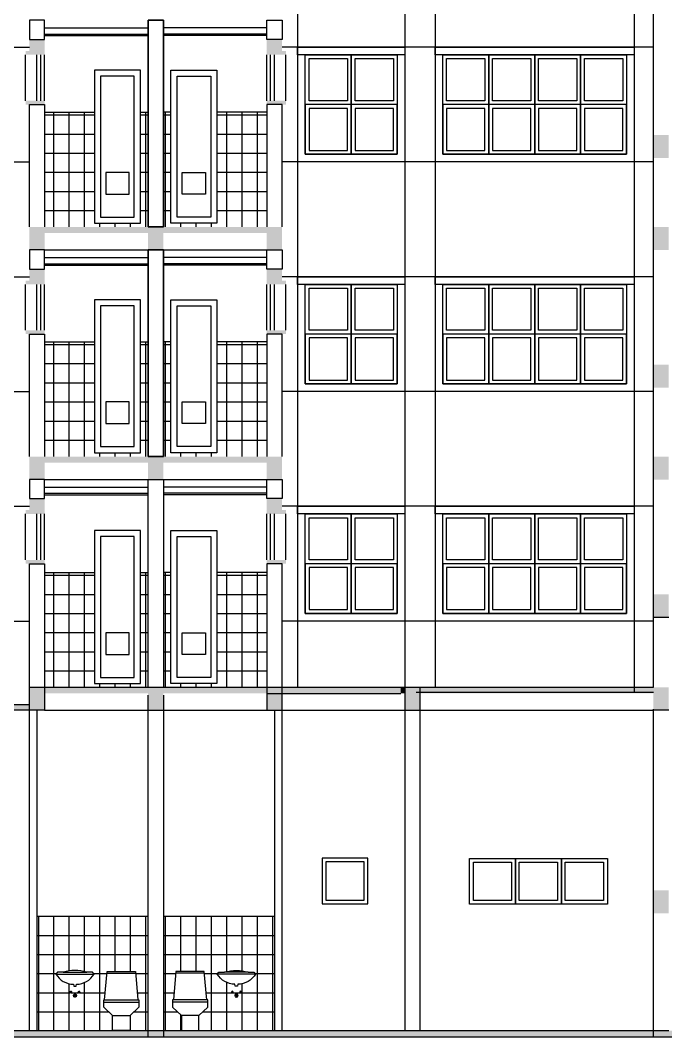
# Model space of a CAD drawing. Extents: x -107325 to -33325, y -20432 to 32068.
# Drawn here: x -62730 to -54303, y -7564 to 5716 of the extents above; entities that cross this region are included whole.
import ezdxf

# ---------------------------------------------------------------- set-up
doc = ezdxf.new("R2010")
doc.units = 0
doc.header["$LTSCALE"] = 800
doc.header["$MEASUREMENT"] = 0
doc.layers.get('0').update_dxf_attribs({"linetype": 'CONTINUOUS'})
for name, color, linetype in [('BAO', 3, 'CONTINUOUS'), ('CUA', 4, 'CONTINUOUS'), ('HATCH', 6, 'CONTINUOUS'), ('mc1', 5, 'CONTINUOUS'), ('MDUNG', 3, 'CONTINUOUS'), ('TBI', 3, 'CONTINUOUS')]:
    doc.layers.add(name, color=color, linetype=linetype)

# ---------------------------------------------------------------- blocks, each defined once
blk = doc.blocks.new('fdwc')
at = {"layer": 'mc1', "color": 4, "linetype": 'ByBlock'}
for points in [[(-600, 0), (0, 0), (0, 2000), (-600, 2000)], [(-520, 80), (-80, 80), (-80, 1920), (-520, 1920)], [(-452, 380), (-148, 380), (-148, 663), (-452, 663)]]:
    blk.add_lwpolyline(points, close=True, dxfattribs=at)
blk = doc.blocks.new('WC2d21')
at = {"color": 151}
for p, q in [((-250, 738), (250, 738)), ((-69, 502), (-39, 502)), ((-54, 517), (-54, 488)), ((-25, 457), (25, 457)), ((0, 483), (0, 432)), ((69, 502), (39, 502)), ((54, 517), (54, 488))]:
    blk.add_line(p, q, dxfattribs=at)
blk.add_line((-154, 762), (154, 762))
blk.add_lwpolyline([(14, 580), (19, 605, 0.263805), (250, 738), (229, 762), (154, 762, 0.159336), (-154, 762), (-229, 762), (-250, 738, 0.263805), (-19, 605), (-14, 580), (0, 580)], format="xyb", close=True)
for centre, radius in [((-54, 502), 10.5), ((0, 457), 21), ((54, 502), 10.5)]:
    blk.add_circle(centre, radius, dxfattribs=at)

msp = doc.modelspace()

# ---------------------------------------------------------------- hatches: boundary and pattern name
at = {"layer": 'HATCH'}
h = msp.add_hatch(dxfattribs=at)
h.set_pattern_fill('_USER', color=6, scale=200, angle=90, style=0, pattern_type=0)
h.set_pattern_definition([(90, (98709.05, 10230.74), (-200, 1e-14), [])])
h.paths.add_polyline_path([(-61762.808, 4516.307), (-62412.808, 4516.307), (-62412.808, 3016.307), (-61062.808, 3016.307), (-61062.808, 4516.307), (-61162.808, 4516.307), (-61162.808, 3066.307), (-61762.808, 3066.307)])
h = msp.add_hatch(dxfattribs=at)
h.set_pattern_fill('_USER', color=6, scale=250, style=0, pattern_type=0)
h.set_pattern_definition([(0, (98709.05, 10230.74), (0, 250), [])])
h.paths.add_polyline_path([(-61762.808, 4516.307), (-62412.808, 4516.307), (-62412.808, 3016.307), (-61062.808, 3016.307), (-61062.808, 4516.307), (-61162.808, 4516.307), (-61162.808, 3066.307), (-61762.808, 3066.307)])
h = msp.add_hatch(dxfattribs=at)
h.set_pattern_fill('_USER', color=6, scale=200, angle=90, style=0, pattern_type=0)
h.set_pattern_definition([(90, (-220634.67, 10230.74), (200, 1e-14), [])])
h.paths.add_polyline_path([(-60162.808, 4516.307), (-59512.808, 4516.307), (-59512.808, 3016.307), (-60862.808, 3016.307), (-60862.808, 4516.307), (-60762.808, 4516.307), (-60762.808, 3066.307), (-60162.808, 3066.307)])
h = msp.add_hatch(dxfattribs=at)
h.set_pattern_fill('_USER', color=6, scale=250, style=0, pattern_type=0)
h.set_pattern_definition([(180, (-220634.67, 10230.74), (0, 250), [])])
h.paths.add_polyline_path([(-60162.808, 4516.307), (-59512.808, 4516.307), (-59512.808, 3016.307), (-60862.808, 3016.307), (-60862.808, 4516.307), (-60762.808, 4516.307), (-60762.808, 3066.307), (-60162.808, 3066.307)])
h = msp.add_hatch(dxfattribs=at)
h.set_pattern_fill('_USER', color=6, scale=200, angle=90, style=0, pattern_type=0)
h.set_pattern_definition([(90, (98709.05, 7230.74), (-200, 1e-14), [])])
h.paths.add_polyline_path([(-61762.808, 1516.307), (-62412.808, 1516.307), (-62412.808, 16.307), (-61062.808, 16.307), (-61062.808, 1516.307), (-61162.808, 1516.307), (-61162.808, 66.307), (-61762.808, 66.307)])
h = msp.add_hatch(dxfattribs=at)
h.set_pattern_fill('_USER', color=6, scale=250, style=0, pattern_type=0)
h.set_pattern_definition([(0, (98709.05, 7230.74), (0, 250), [])])
h.paths.add_polyline_path([(-61762.808, 1516.307), (-62412.808, 1516.307), (-62412.808, 16.307), (-61062.808, 16.307), (-61062.808, 1516.307), (-61162.808, 1516.307), (-61162.808, 66.307), (-61762.808, 66.307)])
h = msp.add_hatch(dxfattribs=at)
h.set_pattern_fill('_USER', color=6, scale=200, angle=90, style=0, pattern_type=0)
h.set_pattern_definition([(90, (-220634.67, 7230.74), (200, 1e-14), [])])
h.paths.add_polyline_path([(-60162.808, 1516.307), (-59512.808, 1516.307), (-59512.808, 16.307), (-60862.808, 16.307), (-60862.808, 1516.307), (-60762.808, 1516.307), (-60762.808, 66.307), (-60162.808, 66.307)])
h = msp.add_hatch(dxfattribs=at)
h.set_pattern_fill('_USER', color=6, scale=250, style=0, pattern_type=0)
h.set_pattern_definition([(180, (-220634.67, 7230.74), (0, 250), [])])
h.paths.add_polyline_path([(-60162.808, 1516.307), (-59512.808, 1516.307), (-59512.808, 16.307), (-60862.808, 16.307), (-60862.808, 1516.307), (-60762.808, 1516.307), (-60762.808, 66.307), (-60162.808, 66.307)])
h = msp.add_hatch(dxfattribs=at)
h.set_pattern_fill('_USER', color=6, scale=200, angle=90, style=0, pattern_type=0)
h.set_pattern_definition([(90, (98709.05, 4215.56), (-200, 1e-14), [])])
h.paths.add_polyline_path([(-61762.808, -1498.872), (-62412.808, -1498.872), (-62412.808, -2998.872), (-61062.808, -2998.872), (-61062.808, -1498.872), (-61162.808, -1498.872), (-61162.808, -2948.872), (-61762.808, -2948.872)])
h = msp.add_hatch(dxfattribs=at)
h.set_pattern_fill('_USER', color=6, scale=250, style=0, pattern_type=0)
h.set_pattern_definition([(0, (98709.05, 4215.56), (0, 250), [])])
h.paths.add_polyline_path([(-61762.808, -1498.872), (-62412.808, -1498.872), (-62412.808, -2998.872), (-61062.808, -2998.872), (-61062.808, -1498.872), (-61162.808, -1498.872), (-61162.808, -2948.872), (-61762.808, -2948.872)])
h = msp.add_hatch(dxfattribs=at)
h.set_pattern_fill('_USER', color=6, scale=200, angle=90, style=0, pattern_type=0)
h.set_pattern_definition([(90, (-220634.67, 4215.56), (200, 1e-14), [])])
h.paths.add_polyline_path([(-60162.808, -1498.872), (-59512.808, -1498.872), (-59512.808, -2998.872), (-60862.808, -2998.872), (-60862.808, -1498.872), (-60762.808, -1498.872), (-60762.808, -2948.872), (-60162.808, -2948.872)])
h = msp.add_hatch(dxfattribs=at)
h.set_pattern_fill('_USER', color=6, scale=250, style=0, pattern_type=0)
h.set_pattern_definition([(180, (-220634.67, 4215.56), (0, 250), [])])
h.paths.add_polyline_path([(-60162.808, -1498.872), (-59512.808, -1498.872), (-59512.808, -2998.872), (-60862.808, -2998.872), (-60862.808, -1498.872), (-60762.808, -1498.872), (-60762.808, -2948.872), (-60162.808, -2948.872)])
h = msp.add_hatch(dxfattribs=at)
h.set_pattern_fill('_USER', color=6, scale=250, style=0, pattern_type=0)
h.set_pattern_definition([(0, (124509.05, 26760.27), (0, 250), [])])
h.paths.add_polyline_path([(-61062.808, -5983.693), (-62512.679, -5983.693), (-62512.679, -7483.693), (-61527.808, -7483.693), (-61527.808, -7287.861), (-61641.808, -7179.993), (-61641.808, -7112.029), (-61641.808, -7080.693), (-61630.04, -7080.693), (-61597.808, -6712.693), (-61412.808, -6712.693), (-61227.808, -6712.693), (-61195.575, -7080.693), (-61183.808, -7080.693), (-61183.808, -7112.029), (-61183.808, -7179.993), (-61297.808, -7287.861), (-61297.808, -7483.693), (-61062.808, -7483.693)])
h.paths.add_polyline_path([(-61787.757, -6721.202), (-61766.815, -6745.711, -0.263804579), (-61997.581, -6879.183), (-62002.484, -6903.693), (-62016.954, -6903.693), (-62031.424, -6903.693), (-62036.328, -6879.183, -0.263804579), (-62267.094, -6745.711), (-62246.152, -6721.202), (-62170.776, -6721.202, -0.159336024), (-61863.132, -6721.202)], flags=16)
h.paths.add_polyline_path([(-61952.145, -6981.202, -1), (-61973.145, -6981.202, -1)], flags=16)
h.paths.add_polyline_path([(-62060.763, -6981.202, -1), (-62081.763, -6981.202, -1)], flags=16)
h.paths.add_polyline_path([(-61995.954, -7026.202, -1), (-62037.954, -7026.202, -1)], flags=16)
h = msp.add_hatch(dxfattribs=at)
h.set_pattern_fill('_USER', color=6, scale=200, angle=90, style=0, pattern_type=0)
h.set_pattern_definition([(90, (124509.05, 26760.27), (-200, 1e-14), [])])
h.paths.add_polyline_path([(-61062.808, -5983.693), (-62512.679, -5983.693), (-62512.679, -7483.693), (-61527.808, -7483.693), (-61527.808, -7287.861), (-61641.808, -7179.993), (-61641.808, -7112.029), (-61641.808, -7080.693), (-61630.04, -7080.693), (-61597.808, -6712.693), (-61412.808, -6712.693), (-61227.808, -6712.693), (-61195.575, -7080.693), (-61183.808, -7080.693), (-61183.808, -7112.029), (-61183.808, -7179.993), (-61297.808, -7287.861), (-61297.808, -7483.693), (-61062.808, -7483.693)])
h.paths.add_polyline_path([(-61787.757, -6721.202), (-61766.815, -6745.711, -0.263804579), (-61997.581, -6879.183), (-62002.484, -6903.693), (-62016.954, -6903.693), (-62031.424, -6903.693), (-62036.328, -6879.183, -0.263804579), (-62267.094, -6745.711), (-62246.152, -6721.202), (-62170.776, -6721.202, -0.159336024), (-61863.132, -6721.202)], flags=16)
h.paths.add_polyline_path([(-61952.145, -6981.202, -1), (-61973.145, -6981.202, -1)], flags=16)
h.paths.add_polyline_path([(-62060.763, -6981.202, -1), (-62081.763, -6981.202, -1)], flags=16)
h.paths.add_polyline_path([(-61995.954, -7026.202, -1), (-62037.954, -7026.202, -1)], flags=16)
h = msp.add_hatch(dxfattribs=at)
h.set_pattern_fill('_USER', color=6, scale=200, angle=90, style=0, pattern_type=0)
h.set_pattern_definition([(90, (-246434.67, 26760.27), (200, 1e-14), [])])
h.paths.add_polyline_path([(-60862.808, -5983.693), (-59412.936, -5983.693), (-59412.936, -7483.693), (-60397.808, -7483.693), (-60397.808, -7287.861), (-60283.808, -7179.993), (-60283.808, -7112.029), (-60283.808, -7080.693), (-60295.575, -7080.693), (-60327.808, -6712.693), (-60512.808, -6712.693), (-60697.808, -6712.693), (-60730.04, -7080.693), (-60741.808, -7080.693), (-60741.808, -7112.029), (-60741.808, -7179.993), (-60627.808, -7287.861), (-60627.808, -7483.693), (-60862.808, -7483.693)])
h.paths.add_polyline_path([(-60137.858, -6721.202), (-60158.801, -6745.711, 0.263804579), (-59928.035, -6879.183), (-59923.131, -6903.693), (-59908.661, -6903.693), (-59894.191, -6903.693), (-59889.288, -6879.183, 0.263804579), (-59658.521, -6745.711), (-59679.464, -6721.202), (-59754.839, -6721.202, 0.159336024), (-60062.483, -6721.202)], flags=16)
h.paths.add_polyline_path([(-59973.47, -6981.202, 1), (-59952.47, -6981.202, 1)], flags=16)
h.paths.add_polyline_path([(-59864.852, -6981.202, 1), (-59843.852, -6981.202, 1)], flags=16)
h.paths.add_polyline_path([(-59929.661, -7026.202, 1), (-59887.661, -7026.202, 1)], flags=16)
h = msp.add_hatch(dxfattribs=at)
h.set_pattern_fill('_USER', color=6, scale=250, style=0, pattern_type=0)
h.set_pattern_definition([(180, (-246434.67, 26760.27), (0, 250), [])])
h.paths.add_polyline_path([(-60862.808, -5983.693), (-59412.936, -5983.693), (-59412.936, -7483.693), (-60397.808, -7483.693), (-60397.808, -7287.861), (-60283.808, -7179.993), (-60283.808, -7112.029), (-60283.808, -7080.693), (-60295.575, -7080.693), (-60327.808, -6712.693), (-60512.808, -6712.693), (-60697.808, -6712.693), (-60730.04, -7080.693), (-60741.808, -7080.693), (-60741.808, -7112.029), (-60741.808, -7179.993), (-60627.808, -7287.861), (-60627.808, -7483.693), (-60862.808, -7483.693)])
h.paths.add_polyline_path([(-60137.858, -6721.202), (-60158.801, -6745.711, 0.263804579), (-59928.035, -6879.183), (-59923.131, -6903.693), (-59908.661, -6903.693), (-59894.191, -6903.693), (-59889.288, -6879.183, 0.263804579), (-59658.521, -6745.711), (-59679.464, -6721.202), (-59754.839, -6721.202, 0.159336024), (-60062.483, -6721.202)], flags=16)
h.paths.add_polyline_path([(-59973.47, -6981.202, 1), (-59952.47, -6981.202, 1)], flags=16)
h.paths.add_polyline_path([(-59864.852, -6981.202, 1), (-59843.852, -6981.202, 1)], flags=16)
h.paths.add_polyline_path([(-59929.661, -7026.202, 1), (-59887.661, -7026.202, 1)], flags=16)

# ---------------------------------------------------------------- linework, layer by layer
at = {"layer": 'BAO', "color": 3, "linetype": 'Continuous'}
for points in [[(-62412.808, 2716.307), (-59512.808, 2716.307)], [(-62412.808, -283.693), (-59512.808, -283.693)], [(-62412.808, -3298.872), (-54462.808, -3298.872)], [(-54262.808, -3298.872), (-54462.808, -3298.872)]]:
    msp.add_lwpolyline(points, dxfattribs=at)
at = {"layer": 'CUA', "color": 4, "linetype": 'ByBlock'}
for p, q in [((-62412.808, 5616.307), (-61062.808, 5616.307)), ((-59512.808, 5616.307), (-60862.808, 5616.307)), ((-62412.808, 5536.307), (-61062.808, 5536.307)), ((-62412.808, 5516.307), (-61062.808, 5516.307)), ((-59512.808, 5536.307), (-60862.808, 5536.307)), ((-59512.808, 5516.307), (-60862.808, 5516.307)), ((-62662.808, 4666.307), (-62662.808, 5266.307)), ((-62512.808, 4666.307), (-62512.808, 5266.307)), ((-62462.808, 4666.307), (-62462.808, 5266.307)), ((-62412.808, 4666.307), (-62412.808, 5266.307)), ((-59512.808, 4666.307), (-59512.808, 5266.307)), ((-59462.808, 4666.307), (-59462.808, 5266.307)), ((-59412.808, 4666.307), (-59412.808, 5266.307)), ((-59262.808, 4666.307), (-59262.808, 5266.307)), ((-62412.808, 2616.307), (-61062.808, 2616.307)), ((-62412.808, 2536.307), (-61062.808, 2536.307)), ((-59512.808, 2616.307), (-60862.808, 2616.307)), ((-59512.808, 2536.307), (-60862.808, 2536.307)), ((-62412.808, 2516.307), (-61062.808, 2516.307)), ((-59512.808, 2516.307), (-60862.808, 2516.307)), ((-62662.808, 1666.307), (-62662.808, 2266.307)), ((-62512.808, 1666.307), (-62512.808, 2266.307)), ((-62462.808, 1666.307), (-62462.808, 2266.307)), ((-62412.808, 1666.307), (-62412.808, 2266.307)), ((-59512.808, 1666.307), (-59512.808, 2266.307)), ((-59462.808, 1666.307), (-59462.808, 2266.307)), ((-59412.808, 1666.307), (-59412.808, 2266.307)), ((-59262.808, 1666.307), (-59262.808, 2266.307)), ((-62412.808, -383.693), (-61062.808, -383.693)), ((-59512.808, -383.693), (-60862.808, -383.693)), ((-62412.808, -463.693), (-61062.808, -463.693)), ((-62412.808, -483.693), (-61062.808, -483.693)), ((-59512.808, -463.693), (-60862.808, -463.693)), ((-59512.808, -483.693), (-60862.808, -483.693)), ((-62662.808, -1333.693), (-62662.808, -733.693)), ((-62512.808, -1333.693), (-62512.808, -733.693)), ((-62462.808, -1333.693), (-62462.808, -733.693)), ((-62412.808, -1333.693), (-62412.808, -733.693)), ((-59512.808, -1333.693), (-59512.808, -733.693)), ((-59462.808, -1333.693), (-59462.808, -733.693)), ((-59412.808, -1333.693), (-59412.808, -733.693)), ((-59262.808, -1333.693), (-59262.808, -733.693))]:
    msp.add_line(p, q, dxfattribs=at)
at = {"layer": 'CUA', "color": 4}
for points in [[(-59109.002, 5366.307), (-57709.002, 5366.307), (-57709.002, 5266.307), (-59109.002, 5266.307)], [(-57312.808, 5366.307), (-54712.808, 5366.307), (-54712.808, 5266.307), (-57312.808, 5266.307)], [(-59009.002, 5266.307), (-58409.002, 5266.307), (-58409.002, 4616.307), (-59009.002, 4616.307)], [(-58959.002, 5216.307), (-58459.002, 5216.307), (-58459.002, 4666.307), (-58959.002, 4666.307)], [(-58409.002, 5266.307), (-57809.002, 5266.307), (-57809.002, 4616.307), (-58409.002, 4616.307)], [(-58359.002, 5216.307), (-57859.002, 5216.307), (-57859.002, 4666.307), (-58359.002, 4666.307)], [(-54812.808, 3966.307), (-57212.808, 3966.307), (-57212.808, 5266.307), (-54812.808, 5266.307)], [(-57212.808, 5266.307), (-56612.808, 5266.307), (-56612.808, 4616.307), (-57212.808, 4616.307)], [(-57162.808, 5216.307), (-56662.808, 5216.307), (-56662.808, 4666.307), (-57162.808, 4666.307)], [(-56612.808, 5266.307), (-56012.808, 5266.307), (-56012.808, 4616.307), (-56612.808, 4616.307)], [(-56562.808, 5216.307), (-56062.808, 5216.307), (-56062.808, 4666.307), (-56562.808, 4666.307)], [(-56012.808, 5266.307), (-55412.808, 5266.307), (-55412.808, 4616.307), (-56012.808, 4616.307)], [(-55962.808, 5216.307), (-55462.808, 5216.307), (-55462.808, 4666.307), (-55962.808, 4666.307)], [(-55412.808, 5266.307), (-54812.808, 5266.307), (-54812.808, 4616.307), (-55412.808, 4616.307)], [(-55362.808, 5216.307), (-54862.808, 5216.307), (-54862.808, 4666.307), (-55362.808, 4666.307)], [(-59009.002, 3966.307), (-58409.002, 3966.307), (-58409.002, 4616.307), (-59009.002, 4616.307)], [(-58959.002, 4016.307), (-58459.002, 4016.307), (-58459.002, 4566.307), (-58959.002, 4566.307)], [(-58409.002, 3966.307), (-57809.002, 3966.307), (-57809.002, 4616.307), (-58409.002, 4616.307)], [(-58359.002, 4016.307), (-57859.002, 4016.307), (-57859.002, 4566.307), (-58359.002, 4566.307)], [(-57212.808, 3966.307), (-56612.808, 3966.307), (-56612.808, 4616.307), (-57212.808, 4616.307)], [(-57162.808, 4016.307), (-56662.808, 4016.307), (-56662.808, 4566.307), (-57162.808, 4566.307)], [(-56612.808, 3966.307), (-56012.808, 3966.307), (-56012.808, 4616.307), (-56612.808, 4616.307)], [(-56562.808, 4016.307), (-56062.808, 4016.307), (-56062.808, 4566.307), (-56562.808, 4566.307)], [(-56012.808, 3966.307), (-55412.808, 3966.307), (-55412.808, 4616.307), (-56012.808, 4616.307)], [(-55962.808, 4016.307), (-55462.808, 4016.307), (-55462.808, 4566.307), (-55962.808, 4566.307)], [(-55412.808, 3966.307), (-54812.808, 3966.307), (-54812.808, 4616.307), (-55412.808, 4616.307)], [(-55362.808, 4016.307), (-54862.808, 4016.307), (-54862.808, 4566.307), (-55362.808, 4566.307)], [(-59109.002, 2366.307), (-57709.002, 2366.307), (-57709.002, 2266.307), (-59109.002, 2266.307)], [(-59009.002, 2266.307), (-58409.002, 2266.307), (-58409.002, 1616.307), (-59009.002, 1616.307)], [(-58409.002, 2266.307), (-57809.002, 2266.307), (-57809.002, 1616.307), (-58409.002, 1616.307)], [(-57312.808, 2366.307), (-54712.808, 2366.307), (-54712.808, 2266.307), (-57312.808, 2266.307)], [(-54812.808, 966.307), (-57212.808, 966.307), (-57212.808, 2266.307), (-54812.808, 2266.307)], [(-57212.808, 2266.307), (-56612.808, 2266.307), (-56612.808, 1616.307), (-57212.808, 1616.307)], [(-56612.808, 2266.307), (-56012.808, 2266.307), (-56012.808, 1616.307), (-56612.808, 1616.307)], [(-56012.808, 2266.307), (-55412.808, 2266.307), (-55412.808, 1616.307), (-56012.808, 1616.307)], [(-55412.808, 2266.307), (-54812.808, 2266.307), (-54812.808, 1616.307), (-55412.808, 1616.307)], [(-58959.002, 2216.307), (-58459.002, 2216.307), (-58459.002, 1666.307), (-58959.002, 1666.307)], [(-58359.002, 2216.307), (-57859.002, 2216.307), (-57859.002, 1666.307), (-58359.002, 1666.307)], [(-57162.808, 2216.307), (-56662.808, 2216.307), (-56662.808, 1666.307), (-57162.808, 1666.307)], [(-56562.808, 2216.307), (-56062.808, 2216.307), (-56062.808, 1666.307), (-56562.808, 1666.307)], [(-55962.808, 2216.307), (-55462.808, 2216.307), (-55462.808, 1666.307), (-55962.808, 1666.307)], [(-55362.808, 2216.307), (-54862.808, 2216.307), (-54862.808, 1666.307), (-55362.808, 1666.307)], [(-59009.002, 966.307), (-58409.002, 966.307), (-58409.002, 1616.307), (-59009.002, 1616.307)], [(-58409.002, 966.307), (-57809.002, 966.307), (-57809.002, 1616.307), (-58409.002, 1616.307)], [(-57212.808, 966.307), (-56612.808, 966.307), (-56612.808, 1616.307), (-57212.808, 1616.307)], [(-56612.808, 966.307), (-56012.808, 966.307), (-56012.808, 1616.307), (-56612.808, 1616.307)], [(-56012.808, 966.307), (-55412.808, 966.307), (-55412.808, 1616.307), (-56012.808, 1616.307)], [(-55412.808, 966.307), (-54812.808, 966.307), (-54812.808, 1616.307), (-55412.808, 1616.307)], [(-58959.002, 1016.307), (-58459.002, 1016.307), (-58459.002, 1566.307), (-58959.002, 1566.307)], [(-58359.002, 1016.307), (-57859.002, 1016.307), (-57859.002, 1566.307), (-58359.002, 1566.307)], [(-57162.808, 1016.307), (-56662.808, 1016.307), (-56662.808, 1566.307), (-57162.808, 1566.307)], [(-56562.808, 1016.307), (-56062.808, 1016.307), (-56062.808, 1566.307), (-56562.808, 1566.307)], [(-55962.808, 1016.307), (-55462.808, 1016.307), (-55462.808, 1566.307), (-55962.808, 1566.307)], [(-55362.808, 1016.307), (-54862.808, 1016.307), (-54862.808, 1566.307), (-55362.808, 1566.307)], [(-59109.002, -633.693), (-57709.002, -633.693), (-57709.002, -733.693), (-59109.002, -733.693)], [(-57312.808, -633.693), (-54712.808, -633.693), (-54712.808, -733.693), (-57312.808, -733.693)], [(-59009.002, -733.693), (-58409.002, -733.693), (-58409.002, -1383.693), (-59009.002, -1383.693)], [(-58959.002, -783.693), (-58459.002, -783.693), (-58459.002, -1333.693), (-58959.002, -1333.693)], [(-58409.002, -733.693), (-57809.002, -733.693), (-57809.002, -1383.693), (-58409.002, -1383.693)], [(-58359.002, -783.693), (-57859.002, -783.693), (-57859.002, -1333.693), (-58359.002, -1333.693)], [(-54812.808, -2033.693), (-57212.808, -2033.693), (-57212.808, -733.693), (-54812.808, -733.693)], [(-57212.808, -733.693), (-56612.808, -733.693), (-56612.808, -1383.693), (-57212.808, -1383.693)], [(-57162.808, -783.693), (-56662.808, -783.693), (-56662.808, -1333.693), (-57162.808, -1333.693)], [(-56612.808, -733.693), (-56012.808, -733.693), (-56012.808, -1383.693), (-56612.808, -1383.693)], [(-56562.808, -783.693), (-56062.808, -783.693), (-56062.808, -1333.693), (-56562.808, -1333.693)], [(-56012.808, -733.693), (-55412.808, -733.693), (-55412.808, -1383.693), (-56012.808, -1383.693)], [(-55962.808, -783.693), (-55462.808, -783.693), (-55462.808, -1333.693), (-55962.808, -1333.693)], [(-55412.808, -733.693), (-54812.808, -733.693), (-54812.808, -1383.693), (-55412.808, -1383.693)], [(-55362.808, -783.693), (-54862.808, -783.693), (-54862.808, -1333.693), (-55362.808, -1333.693)], [(-59009.002, -2033.693), (-58409.002, -2033.693), (-58409.002, -1383.693), (-59009.002, -1383.693)], [(-58959.002, -1983.693), (-58459.002, -1983.693), (-58459.002, -1433.693), (-58959.002, -1433.693)], [(-58409.002, -2033.693), (-57809.002, -2033.693), (-57809.002, -1383.693), (-58409.002, -1383.693)], [(-58359.002, -1983.693), (-57859.002, -1983.693), (-57859.002, -1433.693), (-58359.002, -1433.693)], [(-57212.808, -2033.693), (-56612.808, -2033.693), (-56612.808, -1383.693), (-57212.808, -1383.693)], [(-57162.808, -1983.693), (-56662.808, -1983.693), (-56662.808, -1433.693), (-57162.808, -1433.693)], [(-56612.808, -2033.693), (-56012.808, -2033.693), (-56012.808, -1383.693), (-56612.808, -1383.693)], [(-56562.808, -1983.693), (-56062.808, -1983.693), (-56062.808, -1433.693), (-56562.808, -1433.693)], [(-56012.808, -2033.693), (-55412.808, -2033.693), (-55412.808, -1383.693), (-56012.808, -1383.693)], [(-55962.808, -1983.693), (-55462.808, -1983.693), (-55462.808, -1433.693), (-55962.808, -1433.693)], [(-55412.808, -2033.693), (-54812.808, -2033.693), (-54812.808, -1383.693), (-55412.808, -1383.693)], [(-55362.808, -1983.693), (-54862.808, -1983.693), (-54862.808, -1433.693), (-55362.808, -1433.693)], [(-56264.485, -5833.693), (-56864.485, -5833.693), (-56864.485, -5233.693), (-56264.485, -5233.693)], [(-56314.485, -5783.693), (-56814.485, -5783.693), (-56814.485, -5283.693), (-56314.485, -5283.693)], [(-55664.485, -5833.693), (-56264.485, -5833.693), (-56264.485, -5233.693), (-55664.485, -5233.693)], [(-55714.485, -5783.693), (-56214.485, -5783.693), (-56214.485, -5283.693), (-55714.485, -5283.693)], [(-55064.485, -5833.693), (-55664.485, -5833.693), (-55664.485, -5233.693), (-55064.485, -5233.693)], [(-55114.485, -5783.693), (-55614.485, -5783.693), (-55614.485, -5283.693), (-55114.485, -5283.693)]]:
    msp.add_lwpolyline(points, close=True, dxfattribs=at)
at = {"layer": 'CUA', "color": 4, "linetype": 'ByBlock'}
for points in [[(-57809.002, 3966.307), (-59009.002, 3966.307), (-59009.002, 5266.307), (-57809.002, 5266.307)], [(-57809.002, 966.307), (-59009.002, 966.307), (-59009.002, 2266.307), (-57809.002, 2266.307)], [(-57809.002, -2033.693), (-59009.002, -2033.693), (-59009.002, -733.693), (-57809.002, -733.693)], [(-58790.707, -5829.997), (-58190.707, -5829.997), (-58190.707, -5229.997), (-58790.707, -5229.997)], [(-58740.707, -5779.997), (-58240.707, -5779.997), (-58240.707, -5279.997), (-58740.707, -5279.997)]]:
    msp.add_lwpolyline(points, close=True, dxfattribs=at)
at = {"layer": 'HATCH', "color": 6}
for p, q in [((-62412.808, 4516.307), (-61762.808, 4516.307)), ((-61162.808, 4516.307), (-61062.808, 4516.307)), ((-60762.808, 4516.307), (-60862.808, 4516.307)), ((-59512.808, 4516.307), (-60162.808, 4516.307)), ((-62412.808, 1516.307), (-61762.808, 1516.307)), ((-61162.808, 1516.307), (-61062.808, 1516.307)), ((-60762.808, 1516.307), (-60862.808, 1516.307)), ((-59512.808, 1516.307), (-60162.808, 1516.307)), ((-62412.808, -1498.872), (-61762.808, -1498.872)), ((-61162.808, -1498.872), (-61062.808, -1498.872)), ((-60762.808, -1498.872), (-60862.808, -1498.872)), ((-59512.808, -1498.872), (-60162.808, -1498.872))]:
    msp.add_line(p, q, dxfattribs=at)
at = {"layer": 'mc1', "color": 4, "linetype": 'Continuous'}
for p, q in [((-64242.808, -7563.693), (-57682.808, -7563.693)), ((-64162.808, -7483.693), (-57762.808, -7483.693))]:
    msp.add_line(p, q, dxfattribs=at)
at = {"layer": 'mc1', "color": 5, "linetype": 'Continuous'}
for points in [[(-62612.808, -2998.872), (-59312.808, -2998.872)], [(-59312.808, -2998.872), (-57762.808, -2998.872)], [(-59109.002, -2998.872), (-54462.808, -2998.872)], [(-57762.808, -2998.872), (-54462.808, -2998.872)], [(-59512.808, -3078.872), (-57762.808, -3078.872)], [(-57562.808, -3063.693), (-54462.808, -3063.693)], [(-62612.808, -3229.457), (-64162.808, -3229.457)], [(-62412.808, -3297.081), (-64162.808, -3297.081)]]:
    msp.add_lwpolyline(points, dxfattribs=at)
at = {"layer": 'mc1', "color": 5, "linetype": 'ByBlock'}
for points in [[(-62612.808, 5466.307), (-62412.808, 5466.307), (-62612.808, 5266.307), (-62412.808, 5266.307)], [(-59312.808, 5466.307), (-59512.808, 5466.307), (-59312.808, 5266.307), (-59512.808, 5266.307)], [(-54262.808, 4216.307), (-54462.808, 4216.307), (-54262.808, 3916.307), (-54462.808, 3916.307)], [(-62612.808, 3016.307), (-62412.808, 3016.307), (-62612.808, 2716.307), (-62412.808, 2716.307)], [(-62412.808, 3016.307), (-61062.808, 3016.307), (-62412.808, 2936.307), (-61062.808, 2936.307)], [(-61062.808, 3016.307), (-60862.808, 3016.307), (-61062.808, 2716.307), (-60862.808, 2716.307)], [(-60862.808, 3016.307), (-61062.808, 3016.307), (-60862.808, 2716.307), (-61062.808, 2716.307)], [(-59512.808, 3016.307), (-60862.808, 3016.307), (-59512.808, 2936.307), (-60862.808, 2936.307)], [(-59312.808, 3016.307), (-59512.808, 3016.307), (-59312.808, 2716.307), (-59512.808, 2716.307)], [(-54262.808, 3016.307), (-54462.808, 3016.307), (-54262.808, 2716.307), (-54462.808, 2716.307)], [(-62612.808, 2466.307), (-62412.808, 2466.307), (-62612.808, 2266.307), (-62412.808, 2266.307)], [(-59312.808, 2466.307), (-59512.808, 2466.307), (-59312.808, 2266.307), (-59512.808, 2266.307)], [(-54262.808, 1216.307), (-54462.808, 1216.307), (-54262.808, 916.307), (-54462.808, 916.307)], [(-62612.808, 16.307), (-62412.808, 16.307), (-62612.808, -283.693), (-62412.808, -283.693)], [(-62412.808, 16.307), (-61062.808, 16.307), (-62412.808, -63.693), (-61062.808, -63.693)], [(-61062.808, 16.307), (-60862.808, 16.307), (-61062.808, -283.693), (-60862.808, -283.693)], [(-60862.808, 16.307), (-61062.808, 16.307), (-60862.808, -283.693), (-61062.808, -283.693)], [(-59512.808, 16.307), (-60862.808, 16.307), (-59512.808, -63.693), (-60862.808, -63.693)], [(-59312.808, 16.307), (-59512.808, 16.307), (-59312.808, -283.693), (-59512.808, -283.693)], [(-54262.808, 16.307), (-54462.808, 16.307), (-54262.808, -283.693), (-54462.808, -283.693)], [(-62612.808, -533.693), (-62412.808, -533.693), (-62612.808, -733.693), (-62412.808, -733.693)], [(-59312.808, -533.693), (-59512.808, -533.693), (-59312.808, -733.693), (-59512.808, -733.693)], [(-62662.808, -683.693), (-62662.808, -733.693), (-62412.808, -683.693), (-62412.808, -733.693)], [(-59262.808, -683.693), (-59262.808, -733.693), (-59512.808, -683.693), (-59512.808, -733.693)], [(-54262.808, -1783.693), (-54462.808, -1783.693), (-54262.808, -2083.693), (-54462.808, -2083.693)], [(-62612.808, -2998.872), (-62412.808, -2998.872), (-62612.808, -3298.872), (-62412.808, -3298.872)], [(-62412.808, -2998.872), (-61062.808, -2998.872), (-62412.808, -3078.872), (-61062.808, -3078.872)], [(-61062.808, -2998.872), (-60862.808, -2998.872), (-61062.808, -3298.872), (-60862.808, -3298.872)], [(-60862.808, -2998.872), (-61062.808, -2998.872), (-60862.808, -3298.872), (-61062.808, -3298.872)], [(-59512.808, -2998.872), (-60862.808, -2998.872), (-59512.808, -3078.872), (-60862.808, -3078.872)], [(-59312.808, -2998.872), (-59512.808, -2998.872), (-59312.808, -3298.872), (-59512.808, -3298.872)], [(-57509.002, -2998.872), (-57709.002, -2998.872), (-57509.002, -3298.872), (-57709.002, -3298.872)], [(-54262.808, -2998.872), (-54462.808, -2998.872), (-54262.808, -3298.872), (-54462.808, -3298.872)], [(-54262.808, -5650.359), (-54462.808, -5650.359), (-54262.808, -5950.359), (-54462.808, -5950.359)]]:
    msp.add_solid(points, dxfattribs=at)
at = {"layer": 'mc1', "color": 5, "linetype": 'Continuous'}
for points in [[(-62662.808, 5316.307), (-62662.808, 5266.307), (-62412.808, 5316.307), (-62412.808, 5266.307)], [(-59262.808, 5316.307), (-59262.808, 5266.307), (-59512.808, 5316.307), (-59512.808, 5266.307)], [(-62662.808, 4666.307), (-62662.808, 4616.307), (-62412.808, 4666.307), (-62412.808, 4616.307)], [(-59262.808, 4666.307), (-59262.808, 4616.307), (-59512.808, 4666.307), (-59512.808, 4616.307)], [(-62662.808, 2316.307), (-62662.808, 2266.307), (-62412.808, 2316.307), (-62412.808, 2266.307)], [(-59262.808, 2316.307), (-59262.808, 2266.307), (-59512.808, 2316.307), (-59512.808, 2266.307)], [(-62662.808, 1666.307), (-62662.808, 1616.307), (-62412.808, 1666.307), (-62412.808, 1616.307)], [(-59262.808, 1666.307), (-59262.808, 1616.307), (-59512.808, 1666.307), (-59512.808, 1616.307)], [(-62662.808, -1333.693), (-62662.808, -1383.693), (-62412.808, -1333.693), (-62412.808, -1383.693)], [(-59262.808, -1333.693), (-59262.808, -1383.693), (-59512.808, -1333.693), (-59512.808, -1383.693)], [(-59312.808, -3078.872), (-57762.808, -3078.872), (-59312.808, -2998.872), (-57762.808, -2998.872)], [(-57762.808, -3078.872), (-57709.002, -3078.872), (-57762.808, -2998.872), (-57709.002, -2998.872)], [(-64162.808, -3297.081), (-62612.808, -3297.081), (-64162.808, -3217.081), (-62612.808, -3217.081)]]:
    msp.add_solid(points, dxfattribs=at)
at = {"layer": 'mc1', "color": 5}
msp.add_solid([(-54462.808, -3078.872), (-54462.808, -2998.872), (-57562.808, -3078.872), (-57562.808, -2998.872)], dxfattribs=at)
at = {"layer": 'mc1', "color": 4, "linetype": 'Continuous'}
for points in [[(-60862.808, -7563.693), (-67462.808, -7563.693), (-60862.808, -7483.693), (-67462.808, -7483.693)], [(-52712.936, -7563.693), (-60862.808, -7563.693), (-52712.936, -7483.693), (-60862.808, -7483.693)]]:
    msp.add_solid(points, dxfattribs=at)
at = {"layer": 'MDUNG', "color": 3}
for p, q in [((-59109.002, 23366.307), (-59109.002, -2998.872)), ((-57709.002, 23366.307), (-57709.002, -2998.872)), ((-57312.808, 23366.307), (-57312.808, -2998.872)), ((-54712.808, 23366.307), (-54712.808, -3063.693)), ((-54462.808, 3016.307), (-54462.808, 6016.307)), ((-67462.808, 5366.307), (-62612.808, 5366.307)), ((-54462.808, 5366.307), (-59312.808, 5366.307)), ((-67462.808, 3866.307), (-62612.808, 3866.307)), ((-54462.808, 3866.307), (-59312.808, 3866.307)), ((-54462.808, -2998.872), (-54462.808, 3016.307)), ((-67462.808, 2366.307), (-62612.808, 2366.307)), ((-54462.808, 2366.307), (-59312.808, 2366.307)), ((-67462.808, 866.307), (-62612.808, 866.307)), ((-54462.808, 866.307), (-59312.808, 866.307)), ((-67462.808, -633.693), (-62612.808, -633.693)), ((-54462.808, -633.693), (-59312.808, -633.693)), ((-54462.808, -2083.693), (-54262.808, -2083.693)), ((-67462.808, -2133.693), (-62612.808, -2133.693)), ((-54462.808, -2133.693), (-59312.808, -2133.693)), ((-54462.808, -7563.693), (-54462.808, -3283.693))]:
    msp.add_line(p, q, dxfattribs=at)
at = {"layer": 'MDUNG', "color": 3, "linetype": 'ByBlock'}
for p, q in [((-61062.808, -2998.872), (-61062.808, -283.693)), ((-61062.808, -283.693), (-60862.808, -283.693)), ((-60862.808, -283.693), (-60862.808, -2998.872)), ((-57709.002, -2998.872), (-57709.002, -7483.693)), ((-57509.002, -7483.693), (-57509.002, -2998.872)), ((-61062.808, -7563.693), (-61062.808, -3100.833)), ((-60862.808, -3100.833), (-60862.808, -7563.693)), ((-62512.808, -3298.872), (-62512.808, -7483.693)), ((-59412.808, -3298.872), (-59412.808, -7483.693))]:
    msp.add_line(p, q, dxfattribs=at)
for points in [[(-62612.808, 5466.307), (-62412.808, 5466.307), (-62412.808, 5716.307), (-62612.808, 5716.307)], [(-61062.808, 3016.307), (-60862.808, 3016.307), (-60862.808, 5716.307), (-61062.808, 5716.307)], [(-60862.808, 3016.307), (-61062.808, 3016.307), (-61062.808, 5716.307), (-60862.808, 5716.307)], [(-59312.808, 5466.307), (-59512.808, 5466.307), (-59512.808, 5716.307), (-59312.808, 5716.307)], [(-62612.808, 2466.307), (-62412.808, 2466.307), (-62412.808, 2716.307), (-62612.808, 2716.307)], [(-61062.808, 16.307), (-60862.808, 16.307), (-60862.808, 2716.307), (-61062.808, 2716.307)], [(-60862.808, 16.307), (-61062.808, 16.307), (-61062.808, 2716.307), (-60862.808, 2716.307)], [(-59312.808, 2466.307), (-59512.808, 2466.307), (-59512.808, 2716.307), (-59312.808, 2716.307)], [(-62612.808, -533.693), (-62412.808, -533.693), (-62412.808, -283.693), (-62612.808, -283.693)], [(-59312.808, -533.693), (-59512.808, -533.693), (-59512.808, -283.693), (-59312.808, -283.693)]]:
    msp.add_lwpolyline(points, close=True, dxfattribs=at)
for points in [[(-62612.808, 3016.307), (-62612.808, 4616.307), (-62412.808, 4616.307), (-62412.808, 3016.307)], [(-59312.808, 3016.307), (-59312.808, 4616.307), (-59512.808, 4616.307), (-59512.808, 3016.307)], [(-62612.808, 16.307), (-62612.808, 1616.307), (-62412.808, 1616.307), (-62412.808, 16.307)], [(-59312.808, 16.307), (-59312.808, 1616.307), (-59512.808, 1616.307), (-59512.808, 16.307)], [(-62612.808, -7483.693), (-62612.808, -1383.693), (-62412.808, -1383.693), (-62412.808, -3298.872)], [(-59312.808, -7483.693), (-59312.808, -1383.693), (-59512.808, -1383.693), (-59512.808, -3298.872)]]:
    msp.add_lwpolyline(points, dxfattribs=at)
at = {"layer": 'TBI', "color": 3}
for p, q in [((-61599.638, -6733.584), (-61225.978, -6733.584)), ((-60325.978, -6733.584), (-60699.638, -6733.584)), ((-61641.808, -7080.693), (-61183.808, -7080.693)), ((-61641.808, -7112.029), (-61183.808, -7112.029)), ((-60283.808, -7080.693), (-60741.808, -7080.693)), ((-60283.808, -7112.029), (-60741.808, -7112.029)), ((-61527.808, -7287.861), (-61297.808, -7287.861)), ((-60397.808, -7287.861), (-60627.808, -7287.861))]:
    msp.add_line(p, q, dxfattribs=at)
at = {"layer": 'TBI', "color": 4}
for p, q in [((-57762.808, -7483.693), (-54262.808, -7483.693)), ((-57682.808, -7563.693), (-54342.808, -7563.693)), ((-54462.808, -7563.693), (-48382.808, -7563.693))]:
    msp.add_line(p, q, dxfattribs=at)
at = {"layer": 'TBI', "color": 3}
for points in [[(-61412.808, -6712.693), (-61227.808, -6712.693), (-61195.575, -7080.693), (-61183.808, -7080.693), (-61183.808, -7112.029), (-61183.808, -7179.993), (-61297.808, -7287.861), (-61297.808, -7483.693), (-61412.808, -7483.693), (-61527.808, -7483.693), (-61527.808, -7287.861), (-61641.808, -7179.993), (-61641.808, -7112.029), (-61641.808, -7080.693), (-61630.04, -7080.693), (-61597.808, -6712.693)], [(-60512.808, -6712.693), (-60697.808, -6712.693), (-60730.04, -7080.693), (-60741.808, -7080.693), (-60741.808, -7112.029), (-60741.808, -7179.993), (-60627.808, -7287.861), (-60627.808, -7483.693), (-60512.808, -7483.693), (-60397.808, -7483.693), (-60397.808, -7287.861), (-60283.808, -7179.993), (-60283.808, -7112.029), (-60283.808, -7080.693), (-60295.575, -7080.693), (-60327.808, -6712.693)]]:
    msp.add_lwpolyline(points, close=True, dxfattribs=at)

# ---------------------------------------------------------------- block references
at = {"layer": 'TBI', "color": 5}
for p in [(-61162.808, 3066.307), (-61162.808, 66.307), (-61162.808, -2948.872)]:
    msp.add_blockref('fdwc', p, dxfattribs=at)
at = {"layer": 'TBI', "color": 5, "xscale": -1}
for p in [(-60762.808, 3066.307), (-60762.808, 66.307), (-60762.808, -2948.872)]:
    msp.add_blockref('fdwc', p, dxfattribs=at)
at = {"layer": 'TBI', "color": 3}
msp.add_blockref('WC2d21', (-62016.954, -7483.693), dxfattribs=at)
at = {"layer": 'TBI', "color": 3, "xscale": -1}
msp.add_blockref('WC2d21', (-59908.661, -7483.693), dxfattribs=at)

doc.saveas('drawing.dxf')
